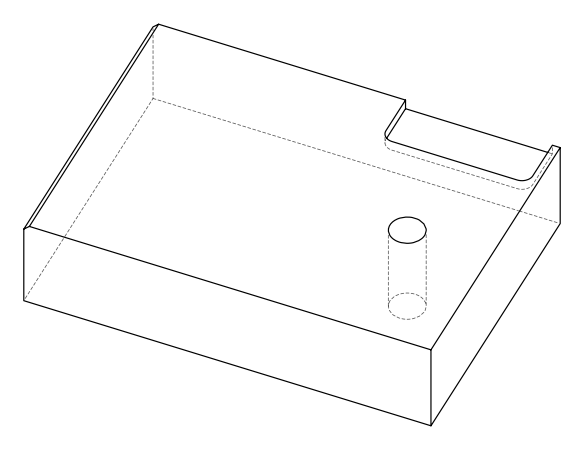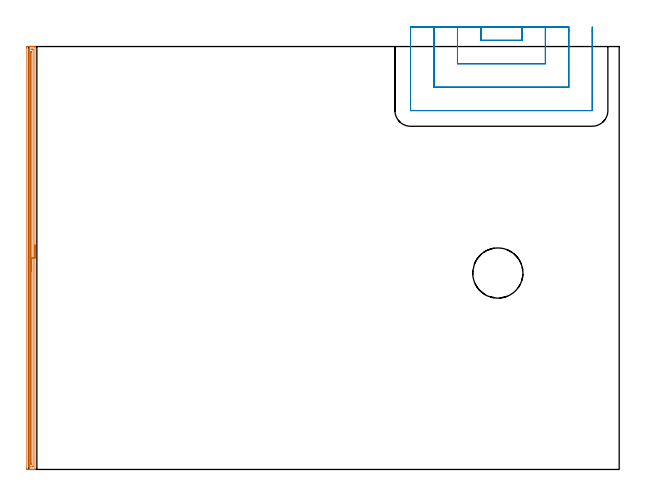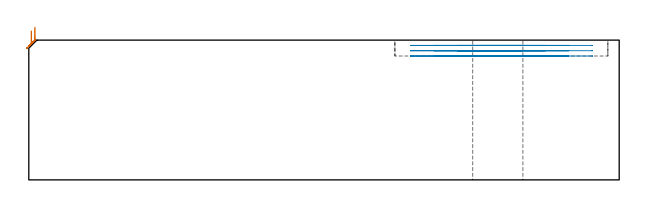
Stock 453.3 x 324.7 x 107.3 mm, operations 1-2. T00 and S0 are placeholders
(PLAN: 3 operations, 2 tool changes, 21 min)
(1 AREA_MILL | FG_CHAMFER_SURFACE | UGT0205_001 | 7.95 min | 6241 mm3)
(2 MILL_SLOT | SLOT_PARTIAL_RECTANGULAR | UGT0201_106 | Follow Part, ap 6, ae 75% | 7.08 min | 121339 mm3)
(3 MILL_THROUGH_HOLE_FROM_SOLID_MATERIAL | STEP1HOLE | UGT0201_018 | Circular | 5.95 min | 124896 mm3)
(TOOL UGT0205_001 | Chamfer Mill 20 x 3 x 45 deg. | D20 FL50 Z2)
(TOOL UGT0201_106 | End Mill 24 mm | D24 FL25 Z2)
(TOOL UGT0201_018 | End mill 30 mm | D30 FL50 Z4)
(OP 1 AREA_MILL)
G17 G21 G94 G90
T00 M6
G54
G17 G0 G90 X4.7 Y172.35 S1061 M3
G43 Z117.3 H0
G94 G1 Y172.312 Z116.428 F250.
Y172.198 Z115.563
Y172.009 Z114.712
Y171.747 Z113.88
Y171.413 Z113.074
Y171.01 Z112.3
Y170.541 Z111.564
Y170.01 Z110.872
Y169.421 Z110.229
Y168.778 Z109.639
Y168.086 Z109.108
Y167.35 Z108.64
Y166.576 Z108.237
Y165.77 Z107.903
Y164.938 Z107.641
Y164.086 Z107.452
Y163.222 Z107.338
Y162.35 Z107.3
Y0.174
X4.697 Y0.008 Z107.288
X4.695 Y0.006 Z107.286
X4.346 Y0. Z106.945
X4.049 Z106.649
X3.363 Z105.958
X2.139 Z104.736
X1.6 Z104.194
X0.988 Z103.583
X-1.045 Y0.001 Z101.551
X-1.276 Y0.004 Z101.321
X-1.491 Y0.01 Z101.105
X-1.495 Y0.165 Z101.103
X-1.499 Y0.621 Z101.101
X-1.5 Y1.082 Z101.1
Y323.647
X-1.499 Y324.079 Z101.101
X-1.495 Y324.535 Z101.103
X-1.491 Y324.69 Z101.105
X-1.045 Y324.7 Z101.551
X1.6 Z104.194
X2.139 Z104.736
X2.482 Z105.078
X3.02 Z105.617
X3.363 Z105.958
X4.049 Z106.649
X4.346 Z106.946
X4.695 Y324.694 Z107.286
X4.697 Y324.692 Z107.288
X4.7 Y324.526 Z107.3
Y162.35
X3.286 Z105.886
X3.285 Y2.487 Z105.885
Y2.408
X3.279 Y2.01 Z105.879
X2.882 Y2.002 Z105.482
X1.12 Y2. Z103.72
X0.718 Y2.001 Z103.318
X0.236 Y2.003 Z102.836
X0.017 Y2.01 Z102.617
X-0.079 Y2.035 Z102.521
X-0.085 Y2.328 Z102.515
Y2.408
Y322.213
Y322.292
X-0.079 Y322.69 Z102.521
X0.318 Y322.698 Z102.918
X2.079 Y322.7 Z104.679
X2.482 Y322.699 Z105.082
X2.964 Y322.697 Z105.564
X3.183 Y322.69 Z105.783
X3.279 Y322.665 Z105.879
X3.285 Y322.372 Z105.885
Y322.292
X3.286 Y162.35 Z105.886
X1.871 Z104.471
Y4.195
X1.87 Y4.057 Z104.47
X1.867 Y4.024 Z104.467
X1.865 Y4.014 Z104.465
X1.855 Y4.01 Z104.455
X1.79 Y4.003 Z104.39
X1.6 Y4.002 Z104.2
X1.408 Y4.006 Z104.008
X1.354 Y4.01 Z103.954
X1.335 Y4.015 Z103.935
X1.333 Y4.031 Z103.933
X1.33 Y4.103 Z103.93
X1.329 Y4.195 Z103.929
Y4.47
Y320.505
X1.33 Y320.643 Z103.93
X1.333 Y320.676 Z103.933
X1.334 Y320.686 Z103.934
X1.345 Y320.69 Z103.945
X1.41 Y320.697 Z104.01
X1.6 Y320.698 Z104.2
X1.792 Y320.694 Z104.392
X1.846 Y320.69 Z104.446
X1.865 Y320.685 Z104.465
X1.867 Y320.669 Z104.467
X1.87 Y320.597 Z104.47
X1.871 Y320.505 Z104.471
Y320.23
Y162.35
Y161.478 Z104.51
Y160.613 Z104.623
Y159.762 Z104.812
Y158.93 Z105.075
Y158.124 Z105.408
Y157.35 Z105.811
Y156.614 Z106.28
Y155.922 Z106.811
Y155.279 Z107.4
Y154.69 Z108.044
Y154.158 Z108.736
Y153.69 Z109.471
Y153.287 Z110.245
Y152.953 Z111.051
Y152.691 Z111.883
Y152.502 Z112.735
Y152.388 Z113.6
Y152.35 Z114.471
G0 Z117.3
M5
M2
(OP 2 MILL_SLOT)
G17 G21 G94 G90
T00 M6
G54
G17 G0 G90 X347.1 Y339.7 S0 M3
G43 Z117.3 H0
Z103.233
G94 G1 Y336.7 F250.
Y329.5 F500.
X378.6
Y336.7
Y339.7 F250.
X329.1
Y336.7
Y311.5 F500.
X396.6
Y336.7
Y339.7 F250.
X311.1
Y336.7
Y293.5 F500.
X414.6
Y336.7
Y339.7 F250.
X293.1
Y336.7
Y275.6 F500.
X293.105 Y275.545
X293.145 Y275.505
X293.2 Y275.5
X432.5
X432.555 Y275.505
X432.595 Y275.545
X432.6 Y275.6
Y336.7
Y339.7 F250.
G0 X347.1 Z99.167
G1 Y336.7
Y329.5 F500.
X378.6
Y336.7
Y339.7 F250.
X329.1
Y336.7
Y311.5 F500.
X396.6
Y336.7
Y339.7 F250.
X311.1
Y336.7
Y293.5 F500.
X414.6
Y336.7
Y339.7 F250.
X293.1
Y336.7
Y275.6 F500.
X293.105 Y275.545
X293.145 Y275.505
X293.2 Y275.5
X432.5
X432.555 Y275.505
X432.595 Y275.545
X432.6 Y275.6
Y336.7
Y339.7 F250.
G0 X347.1 Z95.1
G1 Y336.7
Y329.5 F500.
X378.6
Y336.7
Y339.7 F250.
X329.1
Y336.7
Y311.5 F500.
X396.6
Y336.7
Y339.7 F250.
X311.1
Y336.7
Y293.5 F500.
X414.6
Y336.7
Y339.7 F250.
X293.1
Y336.7
Y275.6 F500.
X293.105 Y275.545
X293.145 Y275.505
X293.2 Y275.5
X432.5
X432.555 Y275.505
X432.595 Y275.545
X432.6 Y275.6
Y336.7
Y339.7 F250.
G0 Z117.3
M5
M2
